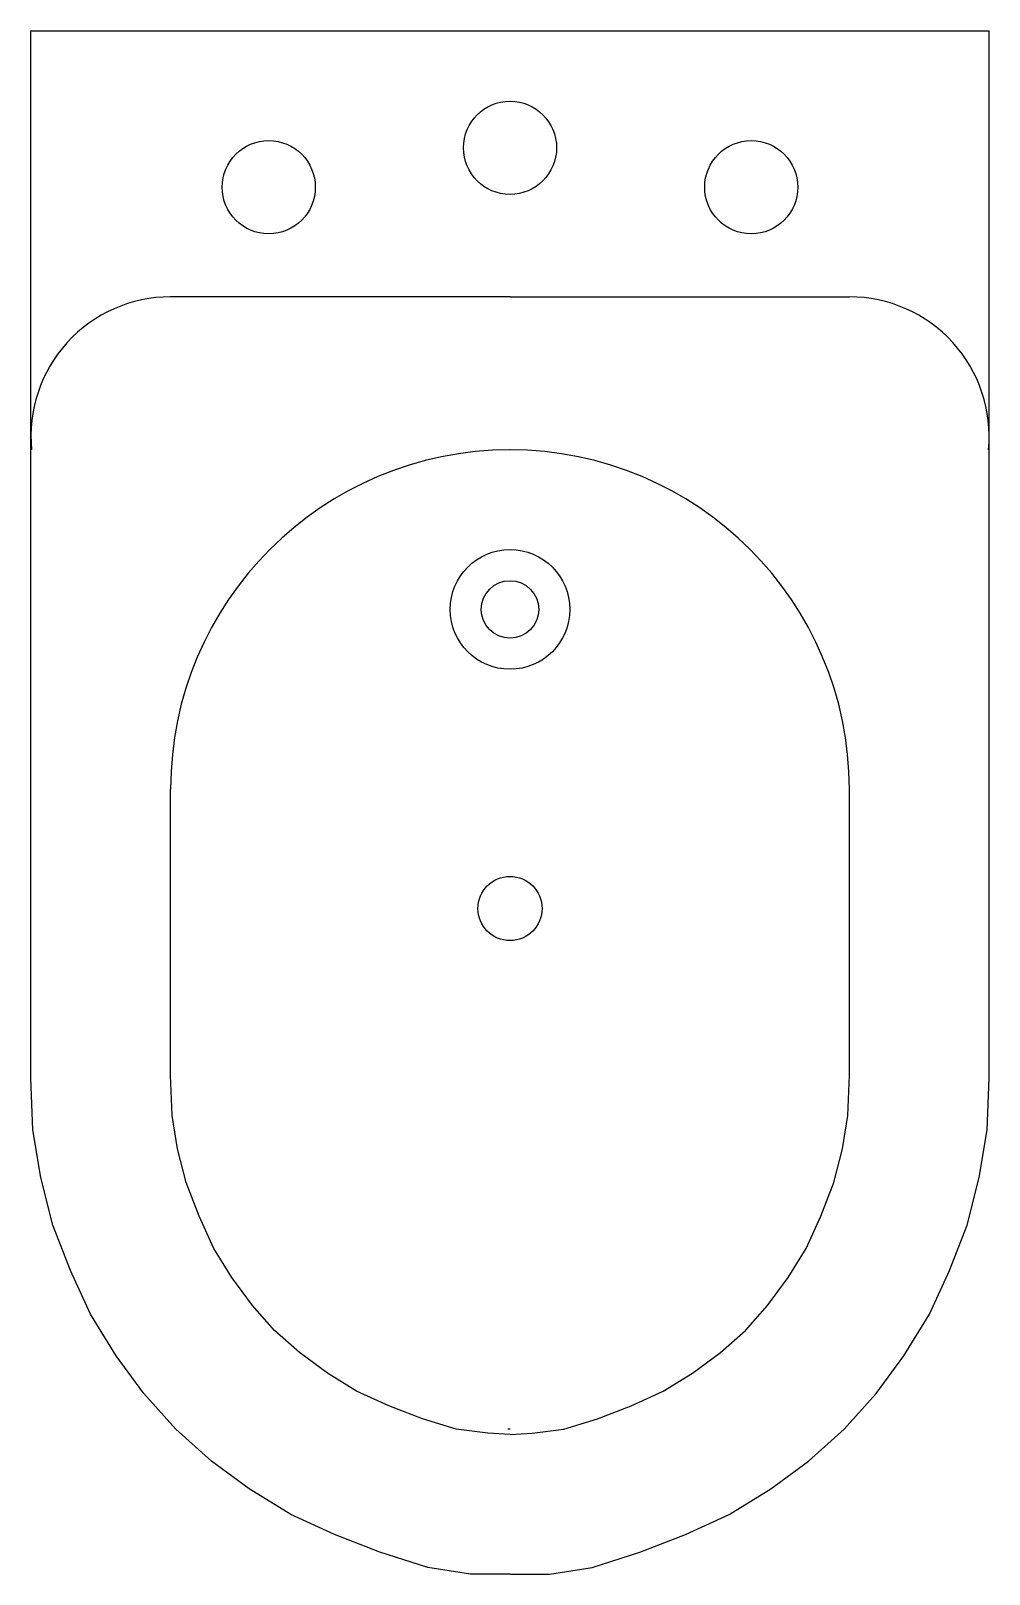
# Model space of a CAD drawing. Extents: x -843.664 to -843.303, y 505.939 to 506.519.
import ezdxf

# ---------------------------------------------------------------- set-up
doc = ezdxf.new("R2010")
doc.units = 0
doc.header["$LTSCALE"] = 50
doc.header["$MEASUREMENT"] = 0
doc.layers.add('A-PEÇAS', color=2, linetype='CONTINUOUS')

msp = doc.modelspace()

# ---------------------------------------------------------------- linework, layer by layer
at = {"layer": 'A-PEÇAS'}
msp.add_line((-843.66352, 506.51857), (-843.3034, 506.51857), dxfattribs=at)
at = {"layer": 'A-PEÇAS', "color": 1}
for q in [(-843.61102, 506.41861), (-843.3559, 506.41861), (-843.3559, 506.41861)]:
    msp.add_line((-843.48346, 506.41861), q, dxfattribs=at)
at = {"layer": 'A-PEÇAS'}
for points in [[(-843.48346, 505.93859), (-843.48425, 505.93859), (-843.48425, 505.93859), (-843.49834, 505.93863), (-843.51437, 505.94112), (-843.53232, 505.94679), (-843.54946, 505.9535), (-843.56587, 505.96095), (-843.58152, 505.97064), (-843.59568, 505.98108), (-843.6091, 505.99301), (-843.62103, 506.00643), (-843.63147, 506.02059), (-843.64116, 506.03624), (-843.64861, 506.05265), (-843.65532, 506.06979), (-843.6598, 506.08768), (-843.66278, 506.10557), (-843.66352, 506.12496), (-843.66352, 506.51857)], [(-843.48346, 505.93859), (-843.48267, 505.93859), (-843.48267, 505.93859), (-843.46859, 505.93863), (-843.45256, 505.94112), (-843.43461, 505.94679), (-843.41746, 505.9535), (-843.40106, 505.96095), (-843.38541, 505.97064), (-843.37124, 505.98108), (-843.35782, 505.99301), (-843.3459, 506.00643), (-843.33546, 506.02059), (-843.32577, 506.03624), (-843.31831, 506.05265), (-843.3116, 506.06979), (-843.30713, 506.08768), (-843.30415, 506.10557), (-843.3034, 506.12496), (-843.3034, 506.51857)], [(-843.48346, 505.99305), (-843.48425, 505.99301)]]:
    msp.add_lwpolyline(points, dxfattribs=at)
at = {"layer": 'A-PEÇAS', "color": 1}
for points in [[(-843.48346, 505.99111), (-843.49185, 505.99156), (-843.50366, 505.99309), (-843.51632, 505.9969), (-843.52902, 506.00187), (-843.54109, 506.00736), (-843.55208, 506.01417), (-843.5626, 506.02192), (-843.57192, 506.03019), (-843.58019, 506.03951), (-843.58794, 506.05003), (-843.59475, 506.06102), (-843.60024, 506.07309), (-843.60521, 506.08579), (-843.60836, 506.09838), (-843.61044, 506.11092), (-843.61102, 506.12597), (-843.61102, 506.23361)], [(-843.48346, 505.99111), (-843.47508, 505.99156), (-843.46327, 505.99309), (-843.45061, 505.9969), (-843.4379, 506.00187), (-843.42584, 506.00736), (-843.41484, 506.01417), (-843.40432, 506.02192), (-843.39501, 506.03019), (-843.38673, 506.03951), (-843.37898, 506.05003), (-843.37217, 506.06102), (-843.36669, 506.07309), (-843.36172, 506.08579), (-843.35857, 506.09838), (-843.35648, 506.11092), (-843.3559, 506.12597), (-843.3559, 506.23361)]]:
    msp.add_lwpolyline(points, dxfattribs=at)
for centre, radius in [((-843.48346, 506.47463), 0.0175), ((-843.57413, 506.45981), 0.0175), ((-843.39279, 506.45981), 0.0175), ((-843.48346, 506.30114), 0.0225), ((-843.48346, 506.30114), 0.01078), ((-843.48346, 506.18875), 0.01206)]:
    msp.add_circle(centre, radius, dxfattribs=at)
for centre, radius, start, end in [((-843.61102, 506.36611), 0.0525, 90, 185.46502), ((-843.3559, 506.36611), 0.0525, 354.53498, 90), ((-843.48342, 506.23351), 0.1276, 90.01918, 179.9537), ((-843.48351, 506.23351), 0.1276, 0.0463, 89.98082)]:
    msp.add_arc(centre, radius, start, end, dxfattribs=at)

doc.saveas('drawing.dxf')
